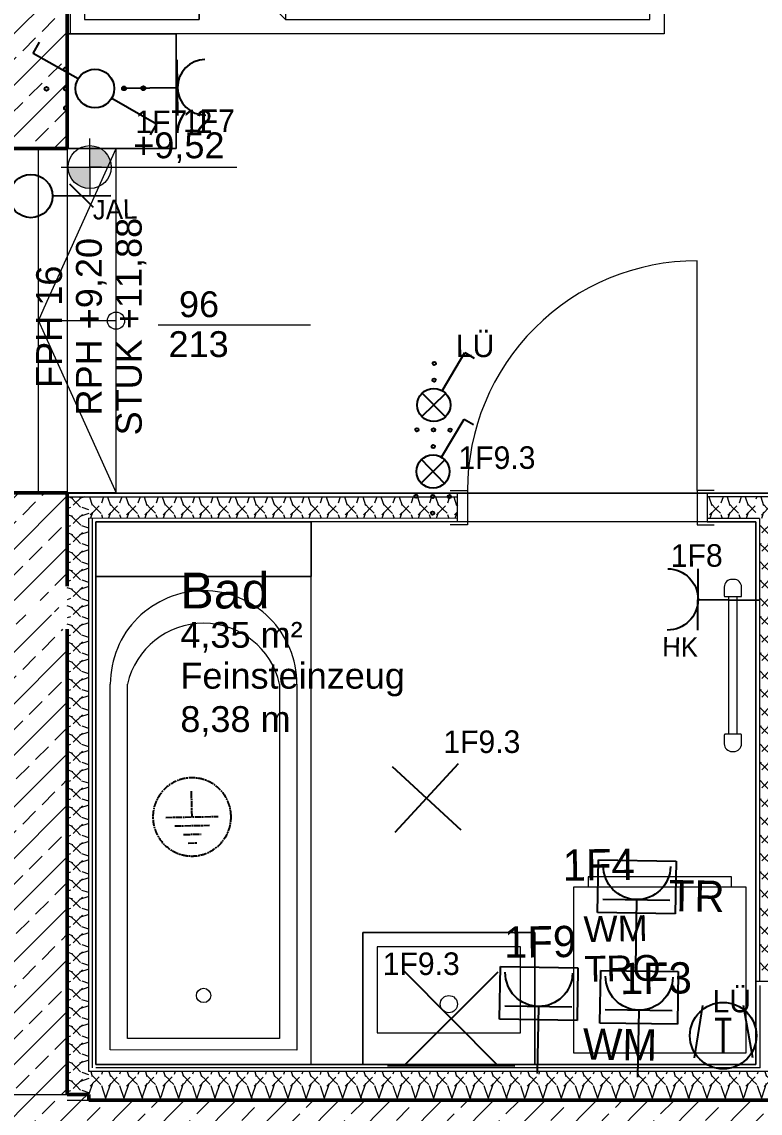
# Model space of a CAD drawing. Header units: metres. Extents: x -17679 to 22565, y -12299 to 33430.
# Drawn here: x -1013 to 1560, y 19625 to 23427 of the extents above; entities that cross this region are included whole.
import ezdxf
from ezdxf.enums import TextEntityAlignment as Align

# ---------------------------------------------------------------- set-up
doc = ezdxf.new("R2010")
doc.units = ezdxf.units.M
doc.linetypes.add('ACAD_ISO08W100', pattern=[36, 24, -3, 6, -3])
doc.layers.get('0').update_dxf_attribs({"color": 252})
for name, color, linetype, lineweight in [('A-GLAZ-IDEN_', 152, 'Continuous', 9), ('A_Decken', 8, 'Continuous', 13), ('A_Moebel', 6, 'Continuous', 13), ('A_Raeume_', 7, 'Continuous', 5), ('A_Raeume_Beschriftung_', 7, 'Continuous', 9), ('A_Sanitaer', 3, 'Continuous', 13), ('A_Tueren', 31, 'Continuous', 13), ('A_Waende', 7, 'Continuous', 13), ('G-ANNO-DIMS_', 111, 'Continuous', 9), ('M-EQPM', 50, 'Continuous', 5), ('S-STRS', 31, 'Continuous', 13), ('S-STRS-ANNO_', 31, 'Continuous', 5), ('Text', 130, 'Continuous', 9)]:
    doc.layers.add(name, color=color, linetype=linetype, lineweight=lineweight)
doc.layers.add('E_ERDUNG', color=150, linetype='ACAD_ISO08W100', true_color=0x0f87ff)
doc.layers.add('E_Steckdose+Schalter', color=150, linetype='Continuous', true_color=0x0b6cf4)
doc.layers.add('ET_LEGENDE - Wohnung$0$800_KO_HI____L', color=130, linetype='Continuous')
doc.styles.add('Arial_2', font='arial.ttf', dxfattribs={"height": 0.09})
doc.styles.add('Arial_4', font='arial.ttf', dxfattribs={"height": 0.125})
doc.styles.add('ET_LEGENDE - Wohnung$0$ROMANS', font='romans.shx', dxfattribs={"width": 0.6})
pattern_1 = [(45, (0, 0), (-0.08980256, 0.08980256), []), (45, (0.0898, 0), (-0.08980256, 0.08980256), [0.0635, -0.03175])]

# ---------------------------------------------------------------- blocks, each defined once
blk = doc.blocks.new('*U548')
for p, q in [((25, 43.3), (91.7, 158.8)), ((91.7, 158.8), (120.5, 142.1)), ((-35.4, -35.4), (35.4, 35.4)), ((35.4, -35.4), (-35.4, 35.4))]:
    blk.add_line(p, q)
blk.add_circle((0, 0), 50)
at = {"layer": 'ET_LEGENDE - Wohnung$0$800_KO_HI____L'}
for centre in [(0, 125), (0, 75), (-50, -75), (0, -75), (50, -75), (0, -125)]:
    blk.add_circle(centre, 5, dxfattribs=at)
at = {"style": 'ET_LEGENDE - Wohnung$0$ROMANS', "width": 0.6, "flags": 1}
for tag, p in [('RAUMBUCHNUMMER', (-0.2, -465.7)), ('ANLAGE', (-0.2, -615.7))]:
    blk.add_attdef(tag, text='', height=100, dxfattribs=at).set_placement(p, align=Align.MIDDLE)
for tag, p in [('TEILANLAGE_NR', (-0.2, -765.7)), ('KOMPONENTE', (-0.2, -915.7)), ('KOMPONENTE_NR', (-0.2, -1065.7)), ('BEZEICHNUNG', (-0.2, -1215.7)), ('TYP', (-0.2, -1365.7)), ('HERSTELLER', (-0.2, -1515.7)), ('MODEL', (-0.2, -1665.7)), ('LEISTUNG_MAX', (-0.2, -1815.7)), ('SPEZIFISCH_1', (-0.2, -1965.7)), ('SPEZIFISCH_2', (-0.2, -2115.7)), ('SPEZIFISCH_3', (-0.2, -2265.7)), ('SPEZIFISCH_4', (-0.2, -2415.7)), ('SPEZIFISCH_5', (-0.2, -2565.7)), ('GEWERKE_CODE', (-0.2, -2715.7)), ('LV_POS', (-0.2, -2865.7)), ('ZAEHLER', (-0.2, -3015.7)), ('PLATZHALTER_1', (-0.2, -3165.7)), ('PLATZHALTER_2', (-0.2, -3315.7)), ('PLATZHALTER_3', (-0.2, -3465.7)), ('JOBLISTE_VDMA', (-0.2, -3615.7)), ('ET_SPEZIFISCH_1', (-0.2, -3765.7)), ('ET_SPEZIFISCH_2', (-0.2, -3915.7)), ('ET_SPEZIFISCH_3', (-0.2, -4065.7)), ('ET_SPEZIFISCH_4', (-0.2, -4215.7)), ('ET_SPEZIFISCH_5', (-0.2, -4365.7)), ('ET_SPEZIFISCH_6', (-0.2, -4515.7)), ('ET_SPEZIFISCH_7', (-0.2, -4665.7))]:
    blk.add_attdef(tag, text='', height=100, dxfattribs=at).set_placement(p, align=Align.MIDDLE_CENTER)
blk = doc.blocks.new('*U553')
for p, q in [((62.5, 0), (-62.5, 0)), ((0, 0), (0, -125))]:
    blk.add_line(p, q)
blk.add_arc((0, 62.5), 62.5, 180, 0)
at = {"style": 'ET_LEGENDE - Wohnung$0$ROMANS', "width": 0.8, "flags": 1}
for tag, p in [('RAUMBUCHNUMMER', (0, -425)), ('ANLAGE', (0, -595.4)), ('TEILANLAGE_NR', (0, -755.5)), ('KOMPONENTE', (0, -901.3)), ('KOMPONENTE_NR', (0, -1063.3)), ('BEZEICHNUNG', (0, -1205.6)), ('TYP', (0, -1346.7)), ('HERSTELLER', (0, -1514.1)), ('MODEL', (0, -1677.3)), ('LEISTUNG_MAX', (0, -1851.5)), ('SPEZIFISCH_1', (0, -2012.8)), ('SPEZIFISCH_2', (0, -2200)), ('SPEZIFISCH_3', (0, -2374.2)), ('SPEZIFISCH_4', (0, -2548.5)), ('SPEZIFISCH_5', (0, -2722.7)), ('GEWERKE_CODE', (0, -2897)), ('LV_POS', (0, -3071.2)), ('ZAEHLER', (0, -3245.5)), ('PLATZHALTER_1', (0, -3419.7)), ('PLATZHALTER_2', (0, -3594)), ('PLATZHALTER_3', (0, -3768.2)), ('JOBLISTE_VDMA', (0, -3942.5)), ('ET_SPEZIFISCH_1', (0, -4116.7)), ('ET_SPEZIFISCH_2', (0, -4291)), ('ET_SPEZIFISCH_3', (0, -4465.2)), ('ET_SPEZIFISCH_4', (0, -4639.5)), ('ET_SPEZIFISCH_5', (0, -4813.7)), ('ET_SPEZIFISCH_6', (0, -4988)), ('ET_SPEZIFISCH_7', (0, -5162.2))]:
    blk.add_attdef(tag, text='', height=100, dxfattribs=at).set_placement(p, align=Align.MIDDLE)
blk = doc.blocks.new('*U543')
for p, q in [((-70.7, -70.7), (70.7, 70.7)), ((70.7, -70.7), (-70.7, 70.7))]:
    blk.add_line(p, q)
at = {"style": 'ET_LEGENDE - Wohnung$0$ROMANS', "width": 0.6, "flags": 1}
for tag, p in [('RAUMBUCHNUMMER', (0, -400)), ('ANLAGE', (0, -550))]:
    blk.add_attdef(tag, text='', height=100, dxfattribs=at).set_placement(p, align=Align.MIDDLE)
for tag, p in [('TEILANLAGE_NR', (0, -700)), ('KOMPONENTE', (0, -850)), ('KOMPONENTE_NR', (0, -1000)), ('BEZEICHNUNG', (0, -1150)), ('TYP', (0, -1300)), ('HERSTELLER', (0, -1450)), ('MODEL', (0, -1600)), ('LEISTUNG_MAX', (0, -1750)), ('SPEZIFISCH_1', (0, -1900)), ('SPEZIFISCH_2', (0, -2050)), ('SPEZIFISCH_3', (0, -2200)), ('SPEZIFISCH_4', (0, -2350)), ('SPEZIFISCH_5', (0, -2500)), ('GEWERKE_CODE', (0, -2650)), ('LV_POS', (0, -2800)), ('ZAEHLER', (0, -2950)), ('PLATZHALTER_1', (0, -3100)), ('PLATZHALTER_2', (0, -3250)), ('PLATZHALTER_3', (0, -3400)), ('JOBLISTE_VDMA', (0, -3550)), ('ET_SPEZIFISCH_1', (0, -3700)), ('ET_SPEZIFISCH_2', (0, -3850)), ('ET_SPEZIFISCH_3', (0, -4000)), ('ET_SPEZIFISCH_4', (0, -4150)), ('ET_SPEZIFISCH_5', (0, -4300)), ('ET_SPEZIFISCH_6', (0, -4450)), ('ET_SPEZIFISCH_7', (0, -4600))]:
    blk.add_attdef(tag, text='', height=100, dxfattribs=at).set_placement(p, align=Align.MIDDLE_CENTER)
blk = doc.blocks.new('*U546')
for p, q in [((-70.7, -70.7), (70.7, 70.7)), ((70.7, -70.7), (-70.7, 70.7)), ((-95.7, -70.7), (95.7, -70.7))]:
    blk.add_line(p, q)
at = {"style": 'ET_LEGENDE - Wohnung$0$ROMANS', "width": 0.6, "flags": 1}
for tag, p in [('RAUMBUCHNUMMER', (0, -400)), ('ANLAGE', (0, -550))]:
    blk.add_attdef(tag, text='', height=100, dxfattribs=at).set_placement(p, align=Align.MIDDLE)
for tag, p in [('TEILANLAGE_NR', (0, -700)), ('KOMPONENTE', (0, -850)), ('KOMPONENTE_NR', (0, -1000)), ('BEZEICHNUNG', (0, -1150)), ('TYP', (0, -1300)), ('HERSTELLER', (0, -1450)), ('MODEL', (0, -1600)), ('LEISTUNG_MAX', (0, -1750)), ('SPEZIFISCH_1', (0, -1900)), ('SPEZIFISCH_2', (0, -2050)), ('SPEZIFISCH_3', (0, -2200)), ('SPEZIFISCH_4', (0, -2350)), ('SPEZIFISCH_5', (0, -2500)), ('GEWERKE_CODE', (0, -2650)), ('LV_POS', (0, -2800)), ('ZAEHLER', (0, -2950)), ('PLATZHALTER_1', (0, -3100)), ('PLATZHALTER_2', (0, -3250)), ('PLATZHALTER_3', (0, -3400)), ('JOBLISTE_VDMA', (0, -3550)), ('ET_SPEZIFISCH_1', (0, -3700)), ('ET_SPEZIFISCH_2', (0, -3850)), ('ET_SPEZIFISCH_3', (0, -4000)), ('ET_SPEZIFISCH_4', (0, -4150)), ('ET_SPEZIFISCH_5', (0, -4300)), ('ET_SPEZIFISCH_6', (0, -4450)), ('ET_SPEZIFISCH_7', (0, -4600))]:
    blk.add_attdef(tag, text='', height=100, dxfattribs=at).set_placement(p, align=Align.MIDDLE_CENTER)
blk = doc.blocks.new('*U557')
for p, q in [((71.8, 72.9), (-72.6, 72.9)), ((-72.6, 72.9), (-72.6, -25.1)), ((71.8, -25.1), (71.8, 72.9)), ((62.5, 0), (-62.5, 0)), ((0, 0), (0, -125)), ((-72.6, -25.1), (71.8, -25.1))]:
    blk.add_line(p, q)
blk.add_arc((0, 62.5), 62.5, 180, 0)
at = {"style": 'ET_LEGENDE - Wohnung$0$ROMANS', "width": 0.8, "flags": 1}
for tag, p in [('RAUMBUCHNUMMER', (0, -425)), ('ANLAGE', (0, -595.4)), ('TEILANLAGE_NR', (0, -755.5)), ('KOMPONENTE', (0, -901.3)), ('KOMPONENTE_NR', (0, -1063.3)), ('BEZEICHNUNG', (0, -1205.6)), ('TYP', (0, -1346.7)), ('HERSTELLER', (0, -1514.1)), ('MODEL', (0, -1677.3)), ('LEISTUNG_MAX', (0, -1851.5)), ('SPEZIFISCH_1', (0, -2012.8)), ('SPEZIFISCH_2', (0, -2200)), ('SPEZIFISCH_3', (0, -2374.2)), ('SPEZIFISCH_4', (0, -2548.5)), ('SPEZIFISCH_5', (0, -2722.7)), ('GEWERKE_CODE', (0, -2897)), ('LV_POS', (0, -3071.2)), ('ZAEHLER', (0, -3245.5)), ('PLATZHALTER_1', (0, -3419.7)), ('PLATZHALTER_2', (0, -3594)), ('PLATZHALTER_3', (0, -3768.2)), ('JOBLISTE_VDMA', (0, -3942.5))]:
    blk.add_attdef(tag, text='', height=100, dxfattribs=at).set_placement(p, align=Align.MIDDLE)
blk = doc.blocks.new('*U554')
for p, q in [((-61.1, 91.5), (-88.1, -65.9)), ((61.1, 91.4), (88.1, -65.9))]:
    blk.add_line(p, q)
blk.add_circle((0, 0), 100)
at = {"style": 'ET_LEGENDE - Wohnung$0$ROMANS', "width": 0.8}
blk.add_text('T', height=100, dxfattribs=at).set_placement((0, 0), align=Align.MIDDLE_CENTER)
at = {"style": 'ET_LEGENDE - Wohnung$0$ROMANS', "width": 0.6, "flags": 1}
for tag, p in [('RAUMBUCHNUMMER', (0, -400)), ('ANLAGE', (0, -550))]:
    blk.add_attdef(tag, text='', height=100, dxfattribs=at).set_placement(p, align=Align.MIDDLE)
for tag, p in [('TEILANLAGE_NR', (0, -700)), ('KOMPONENTE', (0, -850)), ('KOMPONENTE_NR', (0, -1000)), ('BEZEICHNUNG', (0, -1150)), ('TYP', (0, -1300)), ('HERSTELLER', (0, -1450)), ('MODEL', (0, -1600)), ('LEISTUNG_MAX', (0, -1750)), ('SPEZIFISCH_1', (0, -1900)), ('SPEZIFISCH_2', (0, -2050)), ('SPEZIFISCH_3', (0, -2200)), ('SPEZIFISCH_4', (0, -2350)), ('SPEZIFISCH_5', (0, -2500)), ('GEWERKE_CODE', (0, -2650)), ('LV_POS', (0, -2800)), ('ZAEHLER', (0, -2950)), ('PLATZHALTER_1', (0, -3100)), ('PLATZHALTER_2', (0, -3250)), ('PLATZHALTER_3', (0, -3400)), ('JOBLISTE_VDMA', (0, -3550)), ('ET_SPEZIFISCH_1', (0, -3700)), ('ET_SPEZIFISCH_2', (0, -3850)), ('ET_SPEZIFISCH_3', (0, -4000)), ('ET_SPEZIFISCH_4', (0, -4150)), ('ET_SPEZIFISCH_5', (0, -4300)), ('ET_SPEZIFISCH_6', (0, -4450)), ('ET_SPEZIFISCH_7', (0, -4600))]:
    blk.add_attdef(tag, text='', height=100, dxfattribs=at).set_placement(p, align=Align.MIDDLE_CENTER)
blk = doc.blocks.new('*U547')
for p, q in [((0, 0), (0, 97.7)), ((-97.7, 0), (97.7, 0)), ((-65.1, -32.6), (65.1, -32.6)), ((-32.6, -65.1), (32.6, -65.1)), ((-16.3, -97.7), (16.3, -97.7))]:
    blk.add_line(p, q)
blk.add_ellipse((0, 0), major_axis=(-103.6, 103.6), ratio=1, start_param=3.926991, end_param=10.210176)
at = {"style": 'ET_LEGENDE - Wohnung$0$ROMANS', "width": 0.6, "flags": 1}
for tag, p in [('RAUMBUCHNUMMER', (0, -425)), ('ANLAGE', (0, -575))]:
    blk.add_attdef(tag, text='', height=100, dxfattribs=at).set_placement(p, align=Align.MIDDLE)
for tag, p in [('TEILANLAGE_NR', (0, -725)), ('KOMPONENTE', (0, -875)), ('KOMPONENTE_NR', (0, -1025)), ('BEZEICHNUNG', (0, -1175)), ('TYP', (0, -1325)), ('HERSTELLER', (0, -1475)), ('MODEL', (0, -1625)), ('LEISTUNG_MAX', (0, -1775)), ('SPEZIFISCH_1', (0, -1925)), ('SPEZIFISCH_2', (0, -2075)), ('SPEZIFISCH_3', (0, -2225)), ('SPEZIFISCH_4', (0, -2375)), ('SPEZIFISCH_5', (0, -2525)), ('GEWERKE_CODE', (0, -2675)), ('LV_POS', (0, -2825)), ('ZAEHLER', (0, -2975)), ('PLATZHALTER_1', (0, -3125)), ('PLATZHALTER_2', (0, -3275)), ('PLATZHALTER_3', (0, -3425)), ('JOBLISTE_VDMA', (0, -3575)), ('ET_SPEZIFISCH_1', (0, -3725)), ('ET_SPEZIFISCH_2', (0, -3875)), ('ET_SPEZIFISCH_3', (0, -4025)), ('ET_SPEZIFISCH_4', (0, -4175)), ('ET_SPEZIFISCH_5', (0, -4325)), ('ET_SPEZIFISCH_6', (0, -4475)), ('ET_SPEZIFISCH_7', (0, -4625))]:
    blk.add_attdef(tag, text='', height=100, dxfattribs=at).set_placement(p, align=Align.MIDDLE_CENTER)
blk = doc.blocks.new('*U533')
for p, q in [((25, 43.3), (91.7, 158.8)), ((91.7, 158.8), (120.5, 142.1)), ((-25, -43.3), (-91.7, -158.8)), ((-91.7, -158.8), (-120.5, -142.1))]:
    blk.add_line(p, q)
blk.add_circle((0, 0), 50)
at = {"layer": 'ET_LEGENDE - Wohnung$0$800_KO_HI____L'}
for centre in [(0, 125), (0, 75), (-50, -75), (0, -75), (50, -75), (0, -125)]:
    blk.add_circle(centre, 5, dxfattribs=at)
at = {"style": 'ET_LEGENDE - Wohnung$0$ROMANS', "width": 0.6, "flags": 1}
for tag, p in [('RAUMBUCHNUMMER', (-0.2, -465.7)), ('ANLAGE', (-0.2, -615.7))]:
    blk.add_attdef(tag, text='', height=100, dxfattribs=at).set_placement(p, align=Align.MIDDLE)
for tag, p in [('TEILANLAGE_NR', (-0.2, -765.7)), ('KOMPONENTE', (-0.2, -915.7)), ('KOMPONENTE_NR', (-0.2, -1065.7)), ('BEZEICHNUNG', (-0.2, -1215.7)), ('TYP', (-0.2, -1365.7)), ('HERSTELLER', (-0.2, -1515.7)), ('MODEL', (-0.2, -1665.7)), ('LEISTUNG_MAX', (-0.2, -1815.7)), ('SPEZIFISCH_1', (-0.2, -1965.7)), ('SPEZIFISCH_2', (-0.2, -2115.7)), ('SPEZIFISCH_3', (-0.2, -2265.7)), ('SPEZIFISCH_4', (-0.2, -2415.7)), ('SPEZIFISCH_5', (-0.2, -2565.7)), ('GEWERKE_CODE', (-0.2, -2715.7)), ('LV_POS', (-0.2, -2865.7)), ('ZAEHLER', (-0.2, -3015.7)), ('PLATZHALTER_1', (-0.2, -3165.7)), ('PLATZHALTER_2', (-0.2, -3315.7)), ('PLATZHALTER_3', (-0.2, -3465.7)), ('JOBLISTE_VDMA', (-0.2, -3615.7)), ('ET_SPEZIFISCH_1', (-0.2, -3765.7)), ('ET_SPEZIFISCH_2', (-0.2, -3915.7)), ('ET_SPEZIFISCH_3', (-0.2, -4065.7)), ('ET_SPEZIFISCH_4', (-0.2, -4215.7)), ('ET_SPEZIFISCH_5', (-0.2, -4365.7)), ('ET_SPEZIFISCH_6', (-0.2, -4515.7)), ('ET_SPEZIFISCH_7', (-0.2, -4665.7))]:
    blk.add_attdef(tag, text='', height=100, dxfattribs=at).set_placement(p, align=Align.MIDDLE_CENTER)
blk = doc.blocks.new('*U541')
blk.add_line((0, 65), (0, 240))
at = {"linetype": 'Continuous', "ltscale": 0.125}
blk.add_line((35.4, 187.9), (-35.4, 117.1), dxfattribs=at)
blk.add_circle((0, 0), 65)
at = {"style": 'ET_LEGENDE - Wohnung$0$ROMANS', "width": 0.6, "flags": 1}
for tag, p in [('RAUMBUCHNUMMER', (0, -400)), ('ANLAGE', (0, -550))]:
    blk.add_attdef(tag, text='', height=100, dxfattribs=at).set_placement(p, align=Align.MIDDLE)
for tag, p in [('TEILANLAGE_NR', (0, -700)), ('KOMPONENTE', (0, -850)), ('KOMPONENTE_NR', (0, -1000)), ('BEZEICHNUNG', (0, -1150)), ('TYP', (0, -1300)), ('HERSTELLER', (0, -1450)), ('MODEL', (0, -1600)), ('LEISTUNG_MAX', (0, -1750)), ('SPEZIFISCH_1', (0, -1900)), ('SPEZIFISCH_2', (0, -2050)), ('SPEZIFISCH_3', (0, -2200)), ('SPEZIFISCH_4', (0, -2350)), ('SPEZIFISCH_5', (0, -2500)), ('GEWERKE_CODE', (0, -2650)), ('LV_POS', (0, -2800)), ('ZAEHLER', (0, -2950)), ('PLATZHALTER_1', (0, -3100)), ('PLATZHALTER_2', (0, -3250)), ('PLATZHALTER_3', (0, -3400)), ('JOBLISTE_VDMA', (0, -3550)), ('ET_SPEZIFISCH_1', (0, -3700)), ('ET_SPEZIFISCH_2', (0, -3850)), ('ET_SPEZIFISCH_3', (0, -4000)), ('ET_SPEZIFISCH_4', (0, -4150)), ('ET_SPEZIFISCH_5', (0, -4300)), ('ET_SPEZIFISCH_6', (0, -4450)), ('ET_SPEZIFISCH_7', (0, -4600))]:
    blk.add_attdef(tag, text='', height=100, dxfattribs=at).set_placement(p, align=Align.MIDDLE_CENTER)
blk = doc.blocks.new('Sani_Waschmaschine - 600x600-3788410-263_PP_03DG_BT2')
at = {"layer": 'A_Sanitaer'}
for p, q in [((0.0175, 0.0484), (0.0175, 0.0134)), ((0.0238, 0.0484), (0.0175, 0.0484)), ((0.5175, 0.0484), (0.0175, 0.0484)), ((0.0423, 0.0484), (0.0238, 0.0484)), ((0.0721, 0.0484), (0.0423, 0.0484)), ((0.1116, 0.0484), (0.0721, 0.0484)), ((0.159, 0.0484), (0.1116, 0.0484)), ((0.2119, 0.0484), (0.159, 0.0484)), ((0.2675, 0.0484), (0.2119, 0.0484)), ((0.3231, 0.0484), (0.2675, 0.0484)), ((0.376, 0.0484), (0.3231, 0.0484)), ((0.4234, 0.0484), (0.376, 0.0484)), ((0.463, 0.0484), (0.4234, 0.0484)), ((0.4928, 0.0484), (0.463, 0.0484)), ((0.5112, 0.0484), (0.4928, 0.0484)), ((0.5175, 0.0484), (0.5112, 0.0484)), ((0.5175, 0.0134), (0.5175, 0.0484)), ((-0.0325, 0.0134), (0.5675, 0.0134)), ((-0.0325, -0.5666), (-0.0325, 0.0134)), ((0.0175, 0.0134), (0.0238, 0.0134)), ((0.0175, 0.0134), (0.0238, 0.0134)), ((0.0238, 0.0134), (0.0423, 0.0134)), ((0.0238, 0.0134), (0.0423, 0.0134)), ((0.0423, 0.0134), (0.0721, 0.0134)), ((0.0423, 0.0134), (0.0721, 0.0134)), ((0.0721, 0.0134), (0.1116, 0.0134)), ((0.0721, 0.0134), (0.1116, 0.0134)), ((0.1116, 0.0134), (0.159, 0.0134)), ((0.1116, 0.0134), (0.159, 0.0134)), ((0.159, 0.0134), (0.2119, 0.0134)), ((0.159, 0.0134), (0.2119, 0.0134)), ((0.2119, 0.0134), (0.2675, 0.0134)), ((0.2119, 0.0134), (0.2675, 0.0134)), ((0.2675, 0.0134), (0.3231, 0.0134)), ((0.2675, 0.0134), (0.3231, 0.0134)), ((0.3231, 0.0134), (0.376, 0.0134)), ((0.3231, 0.0134), (0.376, 0.0134)), ((0.376, 0.0134), (0.4234, 0.0134)), ((0.376, 0.0134), (0.4234, 0.0134)), ((0.4234, 0.0134), (0.463, 0.0134)), ((0.4234, 0.0134), (0.463, 0.0134)), ((0.463, 0.0134), (0.4928, 0.0134)), ((0.463, 0.0134), (0.4928, 0.0134)), ((0.4928, 0.0134), (0.5112, 0.0134)), ((0.4928, 0.0134), (0.5112, 0.0134)), ((0.5112, 0.0134), (0.5175, 0.0134)), ((0.5112, 0.0134), (0.5175, 0.0134)), ((0.5675, 0.0134), (0.5675, -0.5666)), ((0.5675, -0.5666), (-0.0325, -0.5666))]:
    blk.add_line(p, q, dxfattribs=at)
blk = doc.blocks.new('UZ_D1 - SL_0800x2000_Zimmertür_Stahlzarge_GK-7175609-263_PP_03DG_BT2')
at = {"layer": 'A_Tueren', "lineweight": 5}
for p, q in [((0.4, 0.06), (0.4, 0.86)), ((-0.46, 0.06), (-0.4, 0.06)), ((-0.4, 0.06), (-0.4, -0.06)), ((0.4, 0.06), (0.4, -0.06)), ((0.46, 0.06), (0.4, 0.06)), ((-0.4, -0.06), (-0.46, -0.06)), ((0.4, -0.06), (0.46, -0.06))]:
    blk.add_line(p, q, dxfattribs=at)
blk.add_arc((0.4, 0.06), 0.8, 90, 180, dxfattribs=at)
blk = doc.blocks.new('Sani_Badewanne - 750x1700-11064866-263_PP_03DG_BT2')
at = {"layer": 'A_Sanitaer'}
for p, q in [((-0.375, 1.7), (-0.375, 1.89)), ((-0.375, 1.89), (0.375, 1.89)), ((0.375, 1.7), (0.375, 1.89)), ((0.375, 1.89), (0.375, 1.7)), ((-0.375, 1.8444), (-0.375, 1.7)), ((0.375, 1.7), (-0.375, 1.7)), ((-0.375, 1.7), (0.375, 1.7)), ((0.375, 1.7), (-0.375, 1.7)), ((0.375, 0), (0.375, 1.7)), ((-0.325, 0.05), (-0.325, 1.325)), ((-0.265, 0.09), (-0.265, 1.325)), ((0.265, 1.325), (0.265, 0.09)), ((0.325, 1.325), (0.325, 0.05)), ((0.265, 0.09), (-0.265, 0.09)), ((0.325, 0.05), (-0.325, 0.05))]:
    blk.add_line(p, q, dxfattribs=at)
at = {"layer": 'A_Sanitaer', "lineweight": 5}
for p, q in [((0.375, 1.7), (-0.375, 1.7)), ((0.375, 1.7), (-0.375, 1.7)), ((0.375, 0), (0.375, 1.7)), ((0.375, 0), (0.375, 1.7))]:
    blk.add_line(p, q, dxfattribs=at)
at = {"layer": 'A_Sanitaer'}
blk.add_circle((0, 0.24), 0.025, dxfattribs=at)
for centre, radius, start, end in [((0, 1.325), 0.325, 90, 180), ((0, 1.325), 0.325, 360, 90), ((0, 1.265), 0.2717, 90, 167.2425), ((0, 1.265), 0.2717, 12.7575, 90)]:
    blk.add_arc(centre, radius, start, end, dxfattribs=at)
blk = doc.blocks.new('Sani_Waschtisch_Wandbasiert_eckig_einzel - 600 x 460-11409003-263_PP_03DG_BT2')
at = {"layer": 'A_Sanitaer', "lineweight": 5}
for p, q in [((-0.1774, -0.5225), (-0.1774, -0.0625)), ((-0.1774, -0.0625), (-0.1774, -0.5225)), ((0.4226, -0.0625), (0.4226, -0.5225)), ((0.4226, -0.5225), (0.4226, -0.0625)), ((0.3726, -0.1725), (-0.1274, -0.1725)), ((-0.1274, -0.1725), (-0.1274, -0.4725)), ((0.3726, -0.4725), (0.3726, -0.1725)), ((-0.1274, -0.4725), (0.3726, -0.4725)), ((0.4226, -0.5225), (-0.1774, -0.5225)), ((-0.1774, -0.5225), (0.4226, -0.5225))]:
    blk.add_line(p, q, dxfattribs=at)
blk.add_circle((0.1226, -0.2725), 0.03, dxfattribs=at)
blk = doc.blocks.new('Moeb_Bett - Doppelbett 180x210-V40-263_PP_03DG_BT2')
at = {"layer": 'A_Moebel', "color": 8}
for p, q in [((-0.9, 1.05), (0.9, 1.05)), ((-0.9, -1.03), (-0.9, 1.05)), ((0.9, 1.05), (0.9, -1.03)), ((-0.025, 1), (-0.85, 1)), ((-0.85, 1), (-0.85, -0.27)), ((-0.025, -0.52), (-0.025, 1)), ((0.85, 1), (0.025, 1)), ((0.025, 1), (0.025, -0.52)), ((0.85, -0.27), (0.85, 1)), ((-0.6, -0.27), (-0.85, -0.27)), ((-0.85, -0.27), (-0.6, -0.52)), ((-0.6, -0.52), (-0.6, -0.27)), ((0.6, -0.27), (0.85, -0.27)), ((0.6, -0.52), (0.6, -0.27)), ((0.85, -0.27), (0.6, -0.52)), ((-0.6, -0.52), (-0.025, -0.52)), ((0.025, -0.52), (0.6, -0.52)), ((-0.025, -0.57), (-0.85, -0.57)), ((-0.85, -0.57), (-0.85, -0.97)), ((-0.85, -0.57), (0.85, -0.57)), ((-0.025, -0.97), (-0.025, -0.57)), ((0.85, -0.57), (0.025, -0.57)), ((0.025, -0.57), (0.025, -0.97)), ((0.85, -0.97), (0.85, -0.57)), ((-0.9, -0.65), (-1.3, -0.65)), ((-1.3, -0.65), (-1.3, -1.03)), ((-1.3, -1.03), (-1.3, -0.65)), ((-1.3, -0.65), (-0.9, -0.65)), ((-0.9, -1.03), (-0.9, -0.65)), ((-0.9, -0.65), (-0.9, -1.03)), ((1.3, -0.65), (0.9, -0.65)), ((0.9, -0.65), (0.9, -1.03)), ((0.9, -1.03), (0.9, -0.65)), ((0.9, -0.65), (1.3, -0.65)), ((1.3, -1.03), (1.3, -0.65)), ((1.3, -0.65), (1.3, -0.86)), ((-0.85, -0.97), (-0.025, -0.97)), ((0.025, -0.97), (0.85, -0.97)), ((-0.9, -1.02), (0.9, -1.02))]:
    blk.add_line(p, q, dxfattribs=at)
blk = doc.blocks.new('HLS_Heizkörper Bad - 60x120-V105-263_PP_03DG_BT2')
at = {"layer": 'M-EQPM'}
for p, q in [((-0.242, -0.05), (-0.273, -0.05)), ((-0.24, -0.108), (-0.24, -0.052)), ((0.24, -0.065), (-0.24, -0.065)), ((0.24, -0.052), (0.24, -0.108)), ((0.273, -0.05), (0.242, -0.05)), ((-0.3, -0.077), (-0.3, -0.083)), ((-0.273, -0.11), (-0.242, -0.11)), ((-0.24, -0.095), (0.24, -0.095)), ((0.242, -0.11), (0.273, -0.11)), ((0.3, -0.083), (0.3, -0.077))]:
    blk.add_line(p, q, dxfattribs=at)
for centre, radius, start, end in [((-0.273, -0.077), 0.027, 90, 180), ((-0.242, -0.052), 0.00198, 360, 90), ((-0.242, -0.052), 0.00198, 45, 75), ((0.242, -0.052), 0.002, 90, 180), ((0.273, -0.077), 0.027, 360, 90), ((-0.273, -0.083), 0.027, 180, 270), ((-0.242, -0.108), 0.002, 270, 360), ((-0.242, -0.108), 0.002, 270, 360), ((0.242, -0.108), 0.00198, 180, 270), ((0.242, -0.108), 0.00198, 180, 270), ((0.273, -0.083), 0.027, 270, 360)]:
    blk.add_arc(centre, radius, start, end, dxfattribs=at)
blk = doc.blocks.new('Höhenkoten - 018-55641-263_PP_03DG_BT2')
at = {"layer": 'G-ANNO-DIMS_'}
h = blk.add_hatch(color=256, dxfattribs=at)
edge = h.paths.add_edge_path()
edge.add_line((0, 0), (0, 0.0015))
edge.add_arc((0, 0), 0.0015, 0, 90, ccw=False)
edge.add_line((0.0015, 0), (0, 0))
h = blk.add_hatch(color=256, dxfattribs=at)
edge = h.paths.add_edge_path()
edge.add_line((0, 0), (0, -0.0015))
edge.add_arc((0, 0), 0.0015, 180, 270, ccw=False)
edge.add_line((-0.0015, 0), (0, 0))
for p, q in [((0, 0), (0, 0.002)), ((-0.002, 0), (0.010242, 0)), ((0, 0), (0, -0.002))]:
    blk.add_line(p, q, dxfattribs=at)
blk.add_circle((0, 0), 0.0015, dxfattribs=at)
blk = doc.blocks.new('BS_Fens_Tuer - rechts-7645934-263_PP_03DG_BT2')
at = {"layer": 'A-GLAZ-IDEN_'}
blk.add_line((0, 0.000124), (0, -0.010513), dxfattribs=at)
blk = doc.blocks.new('6546546')
at = {"layer": 'A_Waende', "lineweight": 5, "true_color": 0x636466}
h = blk.add_hatch(dxfattribs=at)
h.set_pattern_fill('FP_2', color=251, style=0, pattern_type=2)
h.set_pattern_definition(pattern_1)
h.paths.add_polyline_path([(-50.5782, 75.8966), (-50.5781, 77.5176), (-50.6381, 77.5176), (-50.6181, 77.5676), (-50.7781, 77.5676), (-50.7782, 75.8966), (-50.5782, 75.8966)])
h.paths.add_polyline_path([(-50.7781, 77.6176), (-50.5981, 77.6176), (-50.5781, 77.6676), (-50.5781, 77.9926), (-50.7781, 77.9926), (-50.7781, 77.6706)])
h.paths.add_polyline_path([(-50.7781, 77.5676), (-50.6781, 77.5926), (-50.7781, 77.6176), (-50.7781, 77.5691)])
h.paths.add_polyline_path([(-50.6145, 77.5767), (-50.6003, 77.6121), (-50.6781, 77.5926), (-50.6198, 77.578)])
h.paths.add_polyline_path([(-50.5781, 79.1926), (-50.5781, 82.0145), (-50.778, 82.0145), (-50.7781, 79.1926), (-50.5781, 79.1926)])
h = blk.add_hatch(dxfattribs=at)
h.set_pattern_fill('FP_31', color=251, angle=247.64, style=0, pattern_type=2)
h.set_pattern_definition([(134.998, (-50.47791, 76.93354), (-0.2539954, 0.127012), [0.02245, -0.15715]), (134.998, (-50.58905, 76.98142), (-0.2539954, 0.127012), [0.02245, -0.15715]), (134.998, (-50.47859, 76.99762), (-0.2539954, 0.127012), [0.02245, -0.15715]), (134.998, (-50.5888, 77.04512), (-0.2539954, 0.127012), [0.02245, -0.15715]), (161.563, (-50.49391, 76.949854), (-0.5079932, 0.1270184), [0.0502, -0.35141]), (161.563, (-50.54129, 76.9661), (-0.5079932, 0.1270184), [0.0502, -0.35141]), (161.563, (-50.49366, 77.01355), (-0.5079932, 0.1270184), [0.0502, -0.35141]), (161.563, (-50.54142, 77.02887), (-0.5079932, 0.1270184), [0.0502, -0.35141]), (224.998, (-50.58899, 76.95004), (0.254004, 0.1269946), [0.02245, -0.15715]), (224.998, (-50.47859, 76.99762), (0.254004, 0.1269946), [0.02245, -0.15715]), (224.998, (-50.58874, 77.01373), (0.254004, 0.1269946), [0.02245, -0.15715]), (224.998, (-50.47834, 77.06131), (0.254004, 0.1269946), [0.02245, -0.15715]), (198.433, (-50.54129, 76.9661), (0.5080021, 0.126983), [0.0502, -0.35141]), (198.433, (-50.493974, 76.98124), (0.5080021, 0.126983), [0.0502, -0.35141]), (198.433, (-50.54142, 77.02887), (0.5080021, 0.126983), [0.0502, -0.35141]), (198.433, (-50.493725, 77.044933), (0.5080021, 0.126983), [0.0502, -0.35141])])
h.paths.add_polyline_path([(-50.5032, 75.8966), (-50.5031, 77.9791), (-50.5781, 77.9791), (-50.5781, 75.8966)])
h = blk.add_hatch(dxfattribs=at)
h.set_pattern_fill('FP_33', color=251, angle=-112.36, style=0, pattern_type=2)
h.set_pattern_definition([(224.998, (-49.32793, 77.991615), (-0.127012, -0.2539954), [0.02245, -0.15715]), (224.998, (-49.37581, 77.88047), (-0.127012, -0.2539954), [0.02245, -0.15715]), (224.998, (-49.39162, 77.99186), (-0.127012, -0.2539954), [0.02245, -0.15715]), (224.998, (-49.4395, 77.88072), (-0.127012, -0.2539954), [0.02245, -0.15715]), (251.563, (-49.34424, 77.975617), (-0.1270184, -0.5079932), [0.0502, -0.35141]), (251.563, (-49.359564, 77.927855), (-0.1270184, -0.5079932), [0.0502, -0.35141]), (251.563, (-49.40701, 77.975487), (-0.1270184, -0.5079932), [0.0502, -0.35141]), (251.563, (-49.423258, 77.928105), (-0.1270184, -0.5079932), [0.0502, -0.35141]), (314.998, (-49.34443, 77.88054), (-0.1269946, 0.254004), [0.02245, -0.15715]), (314.998, (-49.39162, 77.99186), (-0.1269946, 0.254004), [0.02245, -0.15715]), (314.998, (-49.407195, 77.88041), (-0.1269946, 0.254004), [0.02245, -0.15715]), (314.998, (-49.45532, 77.99211), (-0.1269946, 0.254004), [0.02245, -0.15715]), (288.433, (-49.359564, 77.927855), (-0.126983, 0.5080021), [0.0502, -0.35141]), (288.433, (-49.375626, 77.97555), (-0.126983, 0.5080021), [0.0502, -0.35141]), (288.433, (-49.423258, 77.928105), (-0.126983, 0.5080021), [0.0502, -0.35141]), (288.433, (-49.43932, 77.9758), (-0.126983, 0.5080021), [0.0502, -0.35141])])
h.paths.add_polyline_path([(-48.1789, 77.904), (-48.1781, 77.904), (-48.1781, 77.979), (-48.3481, 77.979), (-48.3481, 77.904)])
h.paths.add_polyline_path([(-49.2181, 77.904), (-49.2181, 77.979), (-50.5031, 77.9791), (-50.5031, 77.9041), (-49.5975, 77.904)])
h = blk.add_hatch(dxfattribs=at)
h.set_pattern_fill('FP_93', color=251, angle=-112.36, style=0, pattern_type=2)
h.set_pattern_definition([(224.998, (-47.62299, 77.99096), (-0.127012, -0.253995), [0.02245, -0.15715]), (224.998, (-47.67049, 77.88075), (-0.127012, -0.253995), [0.02245, -0.15715]), (224.998, (-47.68668, 77.99121), (-0.127012, -0.253995), [0.02245, -0.15715]), (224.998, (-47.73456, 77.88007), (-0.127012, -0.253995), [0.02245, -0.15715]), (251.563, (-47.638918, 77.97589), (-0.1270184, -0.5079932), [0.0502, -0.35141]), (251.563, (-47.655164, 77.92851), (-0.1270184, -0.5079932), [0.0502, -0.35141]), (251.563, (-47.70261, 77.97614), (-0.1270184, -0.5079932), [0.0502, -0.35141]), (251.563, (-47.718314, 77.927453), (-0.1270184, -0.5079932), [0.0502, -0.35141]), (314.998, (-47.6391, 77.88081), (-0.126995, 0.254004), [0.02245, -0.15715]), (314.998, (-47.68668, 77.99121), (-0.126995, 0.254004), [0.02245, -0.15715]), (314.998, (-47.70225, 77.87976), (-0.126995, 0.254004), [0.02245, -0.15715]), (314.998, (-47.75037, 77.99146), (-0.126995, 0.254004), [0.02245, -0.15715]), (288.433, (-47.655164, 77.92851), (-0.126983, 0.508002), [0.0502, -0.35141]), (288.433, (-47.670302, 77.975825), (-0.126983, 0.508002), [0.0502, -0.35141]), (288.433, (-47.718314, 77.927453), (-0.126983, 0.508002), [0.0502, -0.35141]), (288.433, (-47.734377, 77.97515), (-0.126983, 0.508002), [0.0502, -0.35141])])
h.paths.add_polyline_path([(-47.0556, 77.904), (-47.0556, 77.904), (-47.0556, 77.979), (-48.1781, 77.979), (-48.1781, 77.904), (-47.0681, 77.904)])
h.paths.add_polyline_path([(-48.1781, 77.904), (-48.1781, 77.904), (-48.1781, 77.904)])
h = blk.add_hatch(dxfattribs=at)
h.set_pattern_fill('FP_29', color=251, angle=247.64, style=0, pattern_type=2)
h.set_pattern_definition([(134.998, (-48.07837, 77.09158), (-0.253995, 0.127012), [0.02245, -0.15715]), (134.998, (-48.18951, 77.13946), (-0.253995, 0.127012), [0.02245, -0.15715]), (134.998, (-48.07812, 77.155275), (-0.253995, 0.127012), [0.02245, -0.15715]), (134.998, (-48.189265, 77.20316), (-0.253995, 0.127012), [0.02245, -0.15715]), (161.563, (-48.093445, 77.107512), (-0.5079932, 0.1270184), [0.0502, -0.35141]), (161.563, (-48.142132, 77.123215), (-0.5079932, 0.1270184), [0.0502, -0.35141]), (161.563, (-48.0945, 77.17066), (-0.5079932, 0.1270184), [0.0502, -0.35141]), (161.563, (-48.141883, 77.18691), (-0.5079932, 0.1270184), [0.0502, -0.35141]), (224.998, (-48.18983, 77.10715), (0.254004, 0.126995), [0.02245, -0.15715]), (224.998, (-48.07812, 77.155275), (0.254004, 0.126995), [0.02245, -0.15715]), (224.998, (-48.18958, 77.17085), (0.254004, 0.126995), [0.02245, -0.15715]), (224.998, (-48.07825, 77.21804), (0.254004, 0.126995), [0.02245, -0.15715]), (198.433, (-48.142132, 77.123215), (0.508002, 0.126983), [0.0502, -0.35141]), (198.433, (-48.094436, 77.139277), (0.508002, 0.126983), [0.0502, -0.35141]), (198.433, (-48.141883, 77.18691), (0.508002, 0.126983), [0.0502, -0.35141]), (198.433, (-48.094186, 77.20297), (0.5080021, 0.126983), [0.0502, -0.35141])])
h.paths.add_polyline_path([(-48.0906, 76.2915), (-48.0906, 77.904), (-48.1656, 77.904), (-48.1656, 76.2915), (-48.1331, 76.2915)])
h = blk.add_hatch(dxfattribs=at)
h.set_pattern_fill('FP_32', color=251, angle=-112.36, style=0, pattern_type=2)
h.set_pattern_definition([(224.998, (-49.32821, 76.00105), (-0.127012, -0.2539954), [0.02245, -0.15715]), (224.998, (-49.37571, 75.89084), (-0.127012, -0.2539954), [0.02245, -0.15715]), (224.998, (-49.3919, 76.0013), (-0.127012, -0.2539954), [0.02245, -0.15715]), (224.998, (-49.43978, 75.89016), (-0.1270123, -0.2539954), [0.02245, -0.15715]), (251.563, (-49.34414, 75.985982), (-0.1270184, -0.5079932), [0.0502, -0.35141]), (251.563, (-49.359463, 75.93822), (-0.1270184, -0.5079932), [0.0502, -0.35141]), (251.563, (-49.40691, 75.98585), (-0.1270184, -0.5079932), [0.0502, -0.35141]), (251.563, (-49.423157, 75.93847), (-0.1270184, -0.5079932), [0.0502, -0.35141]), (314.998, (-49.344325, 75.8909), (-0.1269946, 0.254004), [0.02245, -0.15715]), (314.998, (-49.3919, 76.0013), (-0.1269946, 0.254004), [0.02245, -0.15715]), (314.998, (-49.40709, 75.89077), (-0.1269946, 0.254004), [0.02245, -0.15715]), (314.998, (-49.4556, 76.00155), (-0.1269946, 0.254004), [0.02245, -0.15715]), (288.433, (-49.359463, 75.93822), (-0.126983, 0.5080021), [0.0502, -0.35141]), (288.433, (-49.375525, 75.985917), (-0.126983, 0.5080021), [0.0502, -0.35141]), (288.433, (-49.423157, 75.93847), (-0.126983, 0.5080021), [0.0502, -0.35141]), (288.433, (-49.43922, 75.986166), (-0.126983, 0.5080021), [0.0502, -0.35141])])
h.paths.add_polyline_path([(-48.1481, 75.8765), (-48.1332, 75.8765), (-48.1332, 75.9765), (-50.5031, 75.9766), (-50.5032, 75.8766), (-48.1482, 75.8765)])
h = blk.add_hatch(dxfattribs=at)
h.set_pattern_fill('FP_2', color=251, style=0, pattern_type=2)
h.set_pattern_definition(pattern_1)
h.paths.add_polyline_path([(-50.5782, 75.6966), (-50.5782, 75.8766), (-50.5032, 75.8766), (-50.5032, 75.8966), (-53.8682, 75.8965), (-53.8682, 75.6967), (-53.4057, 75.6967), (-53.4057, 75.8867), (-53.1229, 75.8866), (-53.1229, 75.6966), (-50.6861, 75.6966)])
h = blk.add_hatch(dxfattribs=at)
h.set_pattern_fill('FP_2', color=251, style=0, pattern_type=2)
h.set_pattern_definition(pattern_1)
h.paths.add_polyline_path([(-45.2082, 75.6964), (-45.2082, 75.6964), (-45.2082, 75.8764), (-45.7807, 75.8764), (-45.7807, 75.6964), (-45.2582, 75.6964)])
h.paths.add_polyline_path([(-46.8081, 75.6965), (-46.8007, 75.6965), (-46.8007, 75.8765), (-50.5782, 75.8765), (-50.5782, 75.6966), (-46.8081, 75.6965)])
at = {"layer": 'A_Decken', "color": 251, "true_color": 0x636466}
for p, q in [((-48.3481, 77.9915), (-49.2181, 77.9915)), ((-50.478, 77.8916), (-50.4781, 76.0016)), ((-49.2181, 77.8915), (-50.478, 77.8916))]:
    blk.add_line(p, q, dxfattribs=at)
at = {"layer": 'A_Raeume_', "color": 251, "true_color": 0x636466, "flags": 128}
for points in [[(-50.578, 82.0147), (-50.5781, 77.9916), (-48.1797, 77.9915), (-48.1781, 77.9915), (-48.1281, 77.9915), (-47.0681, 77.9915), (-47.0681, 78.0232), (-47.068, 82.0146), (-47.918, 82.0146), (-47.9179, 82.7797), (-50.1979, 82.7798), (-50.1979, 82.0147)], [(-48.1781, 76.0015), (-48.1781, 76.244), (-48.1781, 76.2915), (-48.1781, 76.404), (-48.1781, 77.8915), (-50.4781, 77.8916), (-50.4781, 76.0016)]]:
    blk.add_lwpolyline(points, close=True, dxfattribs=at)
at = {"layer": 'A_Waende', "color": 251, "lineweight": 50, "true_color": 0x636466}
for p, q in [((-50.5781, 79.1926), (-50.578, 82.0145)), ((-50.7781, 79.1926), (-50.5781, 79.1926)), ((-50.5781, 77.9926), (-50.7781, 77.9926)), ((-50.5781, 77.9926), (-50.5781, 77.6676)), ((-50.5782, 75.8966), (-50.5781, 77.5176)), ((-50.5032, 75.8966), (-50.5782, 75.8966)), ((-50.5032, 75.8966), (-50.5032, 75.8766)), ((-46.8007, 75.8765), (-50.5032, 75.8766))]:
    blk.add_line(p, q, dxfattribs=at)
at = {"layer": 'A_Waende', "color": 251, "true_color": 0x636466}
for p, q in [((-49.2181, 77.9915), (-50.5781, 77.9916)), ((-49.2181, 77.979), (-49.2181, 77.9915)), ((-48.3481, 77.9915), (-48.3481, 77.979)), ((-47.0681, 77.9915), (-48.3481, 77.9915)), ((-50.5781, 77.9791), (-49.2181, 77.979)), ((-47.0556, 77.979), (-48.3481, 77.979)), ((-50.5031, 75.9766), (-50.5031, 77.9041)), ((-49.2181, 77.904), (-50.5031, 77.9041)), ((-50.4781, 76.0016), (-50.4781, 77.8916)), ((-50.4781, 77.8916), (-50.478, 77.8916)), ((-49.2181, 77.8915), (-49.2181, 77.904)), ((-48.3481, 77.904), (-48.3481, 77.8915)), ((-48.1656, 77.904), (-48.3481, 77.904)), ((-48.3481, 77.8915), (-48.1781, 77.8915)), ((-48.1781, 77.8915), (-48.1781, 76.0015)), ((-48.1656, 77.904), (-48.1656, 76.2915)), ((-48.1781, 76.2915), (-46.9806, 76.2915)), ((-48.1331, 75.9765), (-50.5031, 75.9766)), ((-48.1781, 76.0015), (-50.4781, 76.0016))]:
    blk.add_line(p, q, dxfattribs=at)
at = {"layer": 'A_Waende', "color": 251, "lineweight": 5, "true_color": 0x636466}
for p, q in [((-49.2181, 77.904), (-49.2181, 77.979)), ((-48.3481, 77.979), (-48.3481, 77.904))]:
    blk.add_line(p, q, dxfattribs=at)
at = {"layer": 'A_Waende', "color": 251, "lineweight": 18, "true_color": 0x636466}
for p, q in [((-50.4906, 75.9891), (-50.4906, 77.9041)), ((-48.1631, 75.989), (-48.1631, 76.2765)), ((-48.1631, 75.989), (-50.4781, 75.9891)), ((-50.7782, 75.8966), (-50.5782, 75.8966)), ((-50.5782, 75.8766), (-50.5032, 75.8766))]:
    blk.add_line(p, q, dxfattribs=at)
at = {"layer": 'G-ANNO-DIMS_', "color": 251, "true_color": 0x636466}
blk.add_line((-50.4589, 79.1277), (-50.4998, 79.1277), dxfattribs=at)
at = {"layer": 'S-STRS', "color": 251, "true_color": 0x636466}
for p, q in [((-50.6781, 79.0926), (-50.6781, 79.1926)), ((-50.4081, 79.1926), (-50.5781, 79.1926)), ((-50.4081, 77.9926), (-50.4081, 79.1926)), ((-50.4081, 77.9926), (-50.4081, 79.1926)), ((-50.6781, 78.0926), (-50.6781, 79.0926)), ((-50.6781, 77.9926), (-50.6781, 78.0926)), ((-50.5781, 77.9926), (-50.6781, 77.9926)), ((-50.4081, 77.9926), (-50.5781, 77.9926))]:
    blk.add_line(p, q, dxfattribs=at)
at = {"layer": 'S-STRS-ANNO_', "color": 251, "true_color": 0x636466}
for p, q in [((-50.6581, 78.6371), (-50.4081, 79.1926)), ((-50.6781, 78.5926), (-50.6581, 78.6371)), ((-50.6581, 78.5926), (-50.6781, 78.5926)), ((-50.6781, 78.5926), (-50.6581, 78.5482)), ((-50.4081, 78.5926), (-50.6581, 78.5926)), ((-50.6581, 78.5482), (-50.4081, 77.9926))]:
    blk.add_line(p, q, dxfattribs=at)
blk.add_circle((-50.4081, 78.5926), 0.03, dxfattribs=at)
at = {"layer": 'A-GLAZ-IDEN_', "color": 251, "true_color": 0x636466, "xscale": 49.99999999999998, "yscale": 49.99999999999998, "zscale": 49.99999999999998, "rotation": 269.9982758784652}
blk.add_blockref('BS_Fens_Tuer - rechts-7645934-263_PP_03DG_BT2', (-49.7361, 78.5774), dxfattribs=at)
at = {"layer": 'A_Moebel', "color": 251, "true_color": 0x636466, "rotation": 269.9982758784543}
blk.add_blockref('Moeb_Bett - Doppelbett 180x210-V40-263_PP_03DG_BT2', (-49.548, 80.4926), dxfattribs=at)
at = {"layer": 'A_Sanitaer', "color": 251, "true_color": 0x636466}
for name, p, rotation in [('Sani_Badewanne - 750x1700-11064866-263_PP_03DG_BT2', (-50.1031, 76.0016), 359.998275878371), ('Sani_Waschmaschine - 600x600-3788410-263_PP_03DG_BT2', (-48.7806, 76.6071), 359.998275878371), ('Sani_Waschtisch_Wandbasiert_eckig_einzel - 600 x 460-11409003-263_PP_03DG_BT2', (-49.1255, 75.939), 179.998275878371)]:
    blk.add_blockref(name, p, dxfattribs=dict(at, rotation=rotation))
at = {"layer": 'A_Tueren', "color": 251, "true_color": 0x636466, "rotation": 359.998275878371}
blk.add_blockref('UZ_D1 - SL_0800x2000_Zimmertür_Stahlzarge_GK-7175609-263_PP_03DG_BT2', (-48.7831, 77.9415), dxfattribs=at)
at = {"layer": 'G-ANNO-DIMS_', "color": 251, "true_color": 0x636466, "xscale": 49.99999999999999, "yscale": 49.99999999999999, "zscale": 49.99999999999999}
blk.add_blockref('Höhenkoten - 018-55641-263_PP_03DG_BT2', (-50.4998, 79.1277), dxfattribs=at)
at = {"layer": 'M-EQPM', "color": 251, "true_color": 0x636466, "rotation": 269.9982758784546}
blk.add_blockref('HLS_Heizkörper Bad - 60x120-V105-263_PP_03DG_BT2', (-48.1781, 77.3915), dxfattribs=at)
at = {"layer": 'A-GLAZ-IDEN_', "color": 251, "true_color": 0x636466, "char_height": 0.09, "attachment_point": 1, "style": 'Arial_2'}
for s, insert, width, rotation in [('STUK +11,88', (-50.4088, 78.1929), 0.905907, 90), ('RPH +9,20', (-50.5477, 78.2624), 0.737552, 90), ('FPH 16', (-50.6866, 78.3583), 0.509072, 90), ('96', (-50.1888, 78.695), 0.168354, 359.9983), ('213', (-50.2252, 78.5561), 0.252532, 359.9983)]:
    blk.add_mtext(s, dxfattribs=dict(at, insert=insert, width=width, rotation=rotation))
at = {"layer": 'A_Raeume_Beschriftung_', "color": 251, "true_color": 0x636466, "attachment_point": 1}
for s, insert, char_height, width, style in [('Bad', (-50.184, 77.7151), 0.125, 0.372785, 'Arial_4'), ('4,35 m²', (-50.184, 77.5431), 0.09, 0.505063, 'Arial_2'), ('Feinsteinzeug', (-50.184, 77.4006), 0.09, 0.909915, 'Arial_2'), ('8,38 m', (-50.184, 77.2496), 0.09, 0.456962, 'Arial_2')]:
    blk.add_mtext(s, dxfattribs=dict(at, insert=insert, char_height=char_height, width=width, style=style))
at = {"layer": 'G-ANNO-DIMS_', "color": 251, "true_color": 0x636466, "insert": (-50.3482, 79.2487), "char_height": 0.09, "width": 0.380128, "attachment_point": 1, "line_spacing_factor": 0.941778, "style": 'Arial_2'}
blk.add_mtext('+9,52', dxfattribs=at)
at = {"layer": 'Text', "color": 251, "true_color": 0x636466, "char_height": 0.09, "attachment_point": 1, "rotation": 1.1005, "style": 'Arial_2'}
for s, insert, width in [('WM', (-48.7794, 76.5174), 0.276582), ('TRO', (-48.7767, 76.3786), 0.316667)]:
    blk.add_mtext(s, dxfattribs=dict(at, insert=insert, width=width))

msp = doc.modelspace()

# ---------------------------------------------------------------- block references
at = {"xscale": 1000, "yscale": 1000, "zscale": 1000}
msp.add_blockref('6546546', (49723.1, -56206.7), dxfattribs=at)
at = {"layer": 'E_ERDUNG', "xscale": 0.9299153030073933, "yscale": 0.9299153030073933, "zscale": 0.9299153030073933, "rotation": 1.039281867911562}
msp.add_blockref('*U547', (-420.3, 20657), dxfattribs=at)
at = {"layer": 'E_Steckdose+Schalter'}
for name, p, xscale, yscale, zscale, rotation in [('*U533', (-758.7, 23194.8), 1.35063184888113, 1.35063184888113, 1.35063184888113, 270.358294675273), ('*U553', (-470.7, 23197.7), 1.54812079638531, 1.54812079638531, 1.54812079638531, 270.7794643135115), ('*U541', (-981.7, 22820.2), 1.15822503442624, 1.15822503442624, 1.15822503442624, 270.3824580079967), ('*U548', (422.3, 22092.2), 1.158225034426243, 1.158225034426243, 1.158225034426243, 359.4160153068739), ('*U548', (419.7, 21860.6), 1.158225034426243, 1.158225034426243, 1.158225034426243, 359.4160153068739), ('*U553', (1343.6, 21414.3), -1.709411511611679, 1.709411511611679, 1.70941151161168, 89.56707658465395), ('*U543', (396.9, 20722.6), 1.626603779674895, 1.626603779674895, 1.626603779674895, 182.2804756445144), ('*U557', (1128.6, 20368.8), -1.872466151812784, 1.872466151812784, 1.872466151812784, 359.1043585717039), ('*U546', (483.3, 19954), 2.314256675086783, 2.314256675086783, 2.314256675086783, 359.8961921666945), ('*U557', (786.9, 19996.9), -1.872466151812784, 1.872466151812784, 1.872466151812784, 359.1043585717039), ('*U557', (1136.6, 19983.8), -1.872466151812784, 1.872466151812784, 1.872466151812784, 359.1043585717039), ('*U554', (1431, 19894.8), 1.158225034426236, 1.158225034426236, 1.158225034426236, 0.3873567844342751)]:
    msp.add_blockref(name, p, dxfattribs=dict(at, xscale=xscale, yscale=yscale, zscale=zscale, rotation=rotation))

# ---------------------------------------------------------------- texts
at = {"color": 212}
for s, height, rotation, p in [('1F7.2', 78.55, 0.1777, (-617.6, 23039.4)), ('1F7', 78.55, 0.1777, (-451.9, 23043.1)), ('JAL', 67.36, 1.3611, (-765.5, 22738.3)), ('LÜ', 78.55, 0.1777, (499.5, 22258.9)), ('1F9.3', 78.55, 0.1777, (508.3, 21869)), ('1F8', 78.55, 0.1777, (1248.5, 21528.2)), ('1F9.3', 78.55, 0.1777, (455.7, 20879.2)), ('1F4', 108.9, 0.6968, (872.3, 20434.4)), ('1F9', 108.9, 0.6968, (668.1, 20166)), ('1F9.3', 78.55, 0.1777, (244.5, 20105.6)), ('1F3', 108.9, 0.6968, (1071.5, 20039.2)), ('LÜ', 78.55, 0.1777, (1394, 19975.9))]:
    msp.add_text(s, height=height, rotation=rotation, dxfattribs=at).set_placement(p)
at = {"color": 30, "true_color": 0xf26722}
for s, height, rotation, p in [('HK', 67.36, 359.121, (1218.1, 21216.7)), ('TR', 108.9, 359.1044, (1241, 20328.5)), ('WM', 108.9, 359.1044, (941.3, 19811.8))]:
    msp.add_text(s, height=height, rotation=rotation, dxfattribs=at).set_placement(p)

doc.saveas('drawing.dxf')
